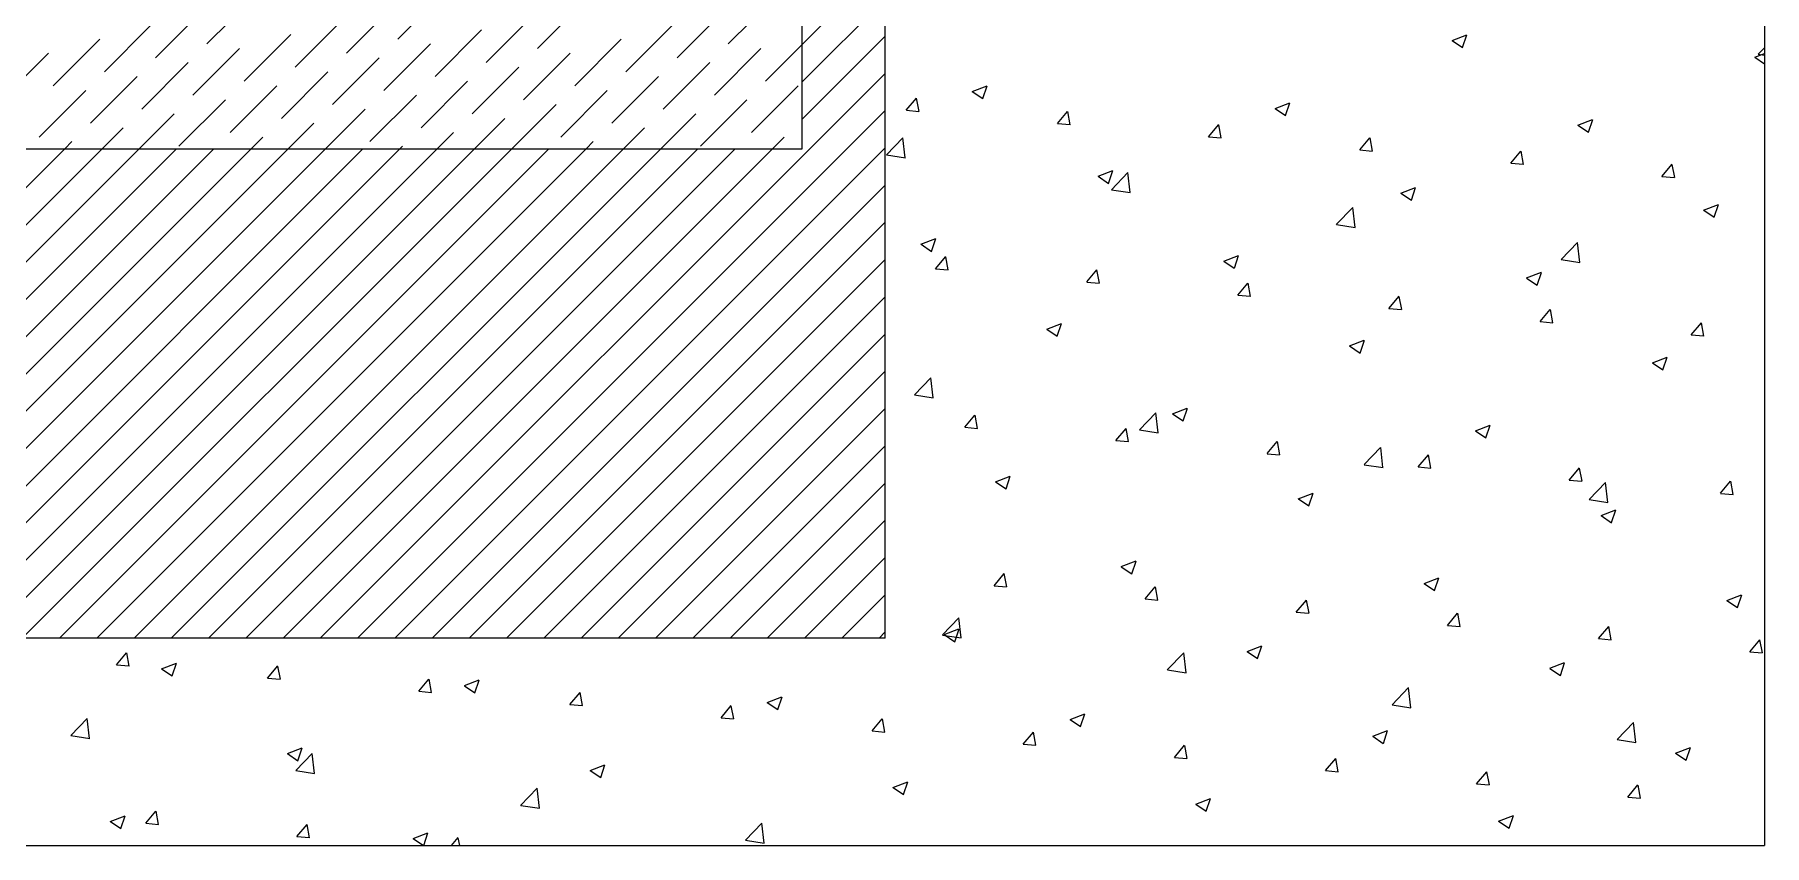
# Model space of a CAD drawing. Header units: millimetres. Extents: x 2806 to 10642, y -276 to 6064.
# Drawn here: x 8860.9 to 9069.4, y 3067.6 to 3165.4 of the extents above; entities that cross this region are included whole.
import ezdxf

# ---------------------------------------------------------------- set-up
doc = ezdxf.new("R2010")
doc.units = ezdxf.units.MM
doc.layers.get('0').update_dxf_attribs({"color": 250})

msp = doc.modelspace()

# ---------------------------------------------------------------- linework, layer by layer
for p, q in [((8953.4356346, 3151.62238441), (8953.4356346, 3276.62238441)), ((8963.4356346, 3092.62238441), (8963.4356346, 3227.62238441)), ((9069.4356346, 3227.62238441), (9069.4356346, 3067.62238441)), ((8736.4356346, 3151.62238441), (8953.4356346, 3151.62238441)), ((8963.4356346, 3092.62238441), (8804.4356346, 3092.62238441)), ((8804.4356346, 3067.62238441), (9069.4356346, 3067.62238441))]:
    msp.add_line(p, q)
at = {"linetype": 'Continuous'}
for p, q in [((8953.4356346, 3164.17918028), (8963.4356346, 3174.17918028)), ((8881.67588965, 3164.2614843), (8887.28854973, 3169.87414438)), ((8904.68779596, 3164.82275031), (8910.30045604, 3170.43541039)), ((8944.5376825, 3164.2614843), (8950.15034258, 3169.87414438)), ((8953.4356346, 3159.68905222), (8963.4356346, 3169.68905222)), ((8875.50196357, 3162.57768628), (8881.11462365, 3168.19034636)), ((8898.51386988, 3163.13895229), (8904.12652996, 3168.75161237)), ((8915.35185011, 3162.01642027), (8920.96451018, 3167.62908035)), ((8921.52577619, 3163.7002183), (8927.13843627, 3169.31287837)), ((8938.36375642, 3162.57768628), (8943.97641649, 3168.19034636)), ((8869.32803749, 3160.89388826), (8874.94069756, 3166.50654833)), ((8892.3399438, 3161.45515427), (8897.95260387, 3167.06781434)), ((8909.17792402, 3160.33262225), (8914.7905841, 3165.94528233)), ((8932.18983033, 3160.89388826), (8937.80249041, 3166.50654833)), ((8863.1541114, 3159.21009024), (8868.76677148, 3164.82275031)), ((8879.99209163, 3158.08755822), (8885.60475171, 3163.7002183)), ((8886.16601771, 3159.77135624), (8891.77867779, 3165.38401632)), ((8903.00399794, 3158.64882423), (8908.61665802, 3164.2614843)), ((8926.01590425, 3159.21009024), (8931.62856433, 3164.82275031)), ((8942.85388448, 3158.08755822), (8948.46654455, 3163.7002183)), ((8949.02781056, 3159.77135624), (8953.4356346, 3164.17918028)), ((8953.4356346, 3155.19892416), (8963.4356346, 3165.19892416)), ((9031.78906354, 3164.68396325), (9033.56753425, 3165.36665419)), ((9031.79315753, 3164.67873392), (9033.05661079, 3163.82652394)), ((9033.05864032, 3163.82679361), (9033.57365869, 3165.36169331)), ((9068.6787065, 3163.01630075), (9069.4356346, 3163.80518249)), ((8856.98018532, 3157.52629221), (8862.5928454, 3163.13895229)), ((8873.81816555, 3156.4037602), (8879.43082562, 3162.01642027)), ((8896.83007186, 3156.96502621), (8902.44273193, 3162.57768628)), ((8913.66805208, 3155.84249419), (8919.28071216, 3161.45515427)), ((8919.84197817, 3157.52629221), (8925.45463824, 3163.13895229)), ((8936.67995839, 3156.4037602), (8942.29261847, 3162.01642027)), ((9068.29220007, 3162.64970272), (9069.4356346, 3163.08862611)), ((9068.29623862, 3162.6444909), (9069.4356346, 3161.8759586)), ((9068.68253676, 3163.0089303), (9069.4356346, 3162.89212925)), ((8867.64423946, 3154.71996218), (8873.25689954, 3160.33262225)), ((8884.48221969, 3153.59743016), (8890.09487977, 3159.21009024)), ((8890.65614577, 3155.28122818), (8896.26880585, 3160.89388826)), ((8895.34922291, 3092.62238441), (8963.4356346, 3160.7087961)), ((8907.494126, 3154.15869617), (8913.10678608, 3159.77135624)), ((8930.50603231, 3154.71996218), (8936.11869239, 3160.33262225)), ((8947.34401254, 3153.59743016), (8952.95667261, 3159.21009024)), ((8973.94427846, 3158.52593245), (8975.72274917, 3159.20862339)), ((8975.21391355, 3157.66873265), (8975.72893192, 3159.20363234)), ((8861.47031338, 3153.03616415), (8867.08297346, 3158.64882423)), ((8878.30829361, 3151.91363214), (8883.92095368, 3157.52629221)), ((8901.32019992, 3152.47489815), (8906.93285999, 3158.08755822)), ((8924.33210623, 3153.03616415), (8929.9447663, 3158.64882423)), ((8941.17008646, 3151.91363214), (8946.78274653, 3157.52629221)), ((8965.99464825, 3156.2549926), (8967.21915865, 3157.71430727)), ((8967.53014002, 3156.11254168), (8967.23646221, 3157.70468311)), ((8973.94843448, 3158.52070015), (8975.21188774, 3157.66849017)), ((9010.44741499, 3156.49167192), (9012.2258857, 3157.17436287)), ((9011.71699124, 3155.63450784), (9012.23200961, 3157.16940753)), ((8873.52691782, 3151.62238441), (8877.7470276, 3155.84249419)), ((8895.97755813, 3151.62238441), (8900.75893391, 3156.4037602)), ((8899.83935097, 3092.62238441), (8963.4356346, 3156.21866804)), ((8913.93807037, 3151.62238441), (8917.59691414, 3155.28122818)), ((8918.42819843, 3151.62238441), (8923.77084022, 3156.96502621)), ((8936.38871067, 3151.62238441), (8940.60882045, 3155.84249419)), ((8965.99637534, 3156.2529671), (8967.51457606, 3156.12014175)), ((8984.21311515, 3154.66108405), (8985.43762555, 3156.12039872)), ((8985.74852386, 3154.51851325), (8985.45484605, 3156.11065468)), ((9010.45151557, 3156.48645713), (9011.71496883, 3155.63424714)), ((9046.95055153, 3154.4574114), (9048.72902224, 3155.14010234)), ((9048.22006893, 3153.60028303), (9048.7350873, 3155.13518273)), ((8869.03678976, 3151.62238441), (8871.57310152, 3154.15869617)), ((8886.99730201, 3151.62238441), (8888.41108174, 3153.03616415)), ((8891.48743007, 3151.62238441), (8894.58500783, 3154.71996218)), ((8909.44794231, 3151.62238441), (8911.42298805, 3153.59743016)), ((8931.89858261, 3151.62238441), (8934.43489436, 3154.15869617)), ((8949.85909485, 3151.62238441), (8951.27287459, 3153.03616415)), ((8963.61458083, 3150.88638667), (8965.59294861, 3152.94827104)), ((8965.87429007, 3150.53122334), (8965.59366633, 3152.9434552)), ((8984.21478398, 3154.65906288), (8985.7329847, 3154.52623752)), ((9002.43158205, 3153.0671755), (9003.65609245, 3154.52649016)), ((9002.43319262, 3153.06515865), (9003.95139334, 3152.9323333)), ((9003.9669077, 3152.92448482), (9003.67322989, 3154.51662625)), ((9020.65004895, 3151.47326694), (9021.87455935, 3152.93258161)), ((9022.18529153, 3151.33045639), (9021.89161373, 3152.92259783)), ((9046.95459666, 3154.4522141), (9048.21804992, 3153.60000412)), ((8805.5466617, 3092.62238441), (8864.5466617, 3151.62238441)), ((8810.03678976, 3092.62238441), (8869.03678976, 3151.62238441)), ((8814.52691782, 3092.62238441), (8873.52691782, 3151.62238441)), ((8819.01704588, 3092.62238441), (8878.01704588, 3151.62238441)), ((8823.50717394, 3092.62238441), (8882.50717394, 3151.62238441)), ((8827.99730201, 3092.62238441), (8886.99730201, 3151.62238441)), ((8832.48743007, 3092.62238441), (8891.48743007, 3151.62238441)), ((8836.97755813, 3092.62238441), (8895.97755813, 3151.62238441)), ((8841.46768619, 3092.62238441), (8900.46768619, 3151.62238441)), ((8845.95781425, 3092.62238441), (8904.95781425, 3151.62238441)), ((8850.44794231, 3092.62238441), (8909.44794231, 3151.62238441)), ((8854.93807037, 3092.62238441), (8913.93807037, 3151.62238441)), ((8859.42819843, 3092.62238441), (8918.42819843, 3151.62238441)), ((8863.91832649, 3092.62238441), (8922.91832649, 3151.62238441)), ((8864.5466617, 3151.62238441), (8865.39917543, 3152.47489815)), ((8868.40845455, 3092.62238441), (8927.40845455, 3151.62238441)), ((8872.89858261, 3092.62238441), (8931.89858261, 3151.62238441)), ((8877.38871067, 3092.62238441), (8936.38871067, 3151.62238441)), ((8881.87883873, 3092.62238441), (8940.87883873, 3151.62238441)), ((8886.36896679, 3092.62238441), (8945.36896679, 3151.62238441)), ((8890.85909485, 3092.62238441), (8949.85909485, 3151.62238441)), ((8904.32947903, 3092.62238441), (8963.4356346, 3151.72853998)), ((8904.95781425, 3151.62238441), (8905.24906197, 3151.91363214)), ((8927.40845455, 3151.62238441), (8928.26096828, 3152.47489815)), ((8963.6183523, 3150.87925126), (8965.87734463, 3150.5288948)), ((9020.65160126, 3151.47125443), (9022.16980198, 3151.33842908)), ((9038.86851585, 3149.87935839), (9040.09302625, 3151.33867305)), ((9040.40367537, 3149.73642797), (9040.10999757, 3151.3285694)), ((8989.10576644, 3148.2993806), (8990.88423715, 3148.98207154)), ((8990.37534216, 3147.44222207), (8990.89036053, 3148.97712176)), ((9038.8700099, 3149.87735021), (9040.38821062, 3149.74452485)), ((9057.08698275, 3148.28544984), (9058.31149315, 3149.7447645)), ((9058.62205921, 3148.14239954), (9058.3283814, 3149.73454097)), ((8908.8196071, 3092.62238441), (8963.4356346, 3147.23841192)), ((8989.10987361, 3148.29418033), (8990.37332687, 3147.44197035)), ((8990.72248492, 3146.68215388), (8992.7008527, 3148.74403825)), ((8990.72626026, 3146.67497368), (8992.98525259, 3146.32461722)), ((8992.98219831, 3146.32699655), (8992.70157458, 3148.73922841)), ((9025.60890298, 3146.26512007), (9027.38737369, 3146.94781101)), ((9026.87841985, 3145.40799726), (9027.39343823, 3146.94289695)), ((9057.08841853, 3148.28344598), (9058.60661925, 3148.15062063)), ((9025.6129547, 3146.25993731), (9026.87640796, 3145.40772732)), ((9062.11203951, 3144.23085955), (9063.89051022, 3144.91355049)), ((9063.38149755, 3143.37377245), (9063.89651592, 3144.90867215)), ((8913.30973516, 3092.62238441), (8963.4356346, 3142.74828386)), ((9017.83038901, 3142.47792108), (9019.80875679, 3144.53980545)), ((9020.09010656, 3142.12276976), (9019.80948283, 3144.53500162)), ((9062.11603578, 3144.22569428), (9063.37948904, 3143.3734843)), ((8967.76411789, 3140.10708927), (8969.5425886, 3140.78978021)), ((8969.03369309, 3139.2499363), (8969.54871146, 3140.78483599)), ((9017.83416822, 3142.4706961), (9020.09316055, 3142.12033963)), ((8967.76823165, 3140.10190354), (8969.03168491, 3139.24969356)), ((8969.51899039, 3137.14930808), (8970.74350079, 3138.60862275)), ((8971.05427369, 3137.00684447), (8970.76059589, 3138.5989859)), ((9004.26725443, 3138.07282874), (9006.04572514, 3138.75551969)), ((9005.53677078, 3137.21571149), (9006.05178915, 3138.75061118)), ((9044.9382931, 3138.27368829), (9046.91666088, 3140.33557266)), ((9047.19801481, 3137.91854297), (9046.91739108, 3140.33077483)), ((8917.79986322, 3092.62238441), (8963.4356346, 3138.2581558)), ((8969.52065794, 3137.14730281), (8971.03885866, 3137.01447746)), ((8987.73745729, 3135.55539953), (8988.96196769, 3137.01471419)), ((8989.27265753, 3135.41281604), (8988.97897972, 3137.00495747)), ((9004.27131273, 3138.06766052), (9005.53476599, 3137.21545053)), ((9040.77039096, 3136.03856822), (9042.54886167, 3136.72125916)), ((9042.03984847, 3135.18148668), (9042.55486684, 3136.71638637)), ((9044.94207618, 3138.26641852), (9047.20106851, 3137.91606205)), ((8987.73906658, 3135.55339859), (8989.2572673, 3135.42057324)), ((9005.95592419, 3133.96149097), (9007.18043459, 3135.42080564)), ((9007.49104137, 3133.81878761), (9007.19736356, 3135.41092904)), ((9040.77439382, 3136.03341749), (9042.03784708, 3135.18120751)), ((8922.28999128, 3092.62238441), (8963.4356346, 3133.76802774)), ((9005.95747522, 3133.95949436), (9007.47567594, 3133.82666901)), ((9024.17439109, 3132.36758242), (9025.39890149, 3133.82689708)), ((9024.17588385, 3132.36559014), (9025.69408457, 3132.23276479)), ((9025.7094252, 3132.22475918), (9025.4157474, 3133.81690062)), ((9042.39285799, 3130.77367387), (9043.61736839, 3132.23298853)), ((9043.92780904, 3130.63073076), (9043.63413124, 3132.22287219)), ((8982.92560588, 3129.88053742), (8984.70407659, 3130.56322836)), ((8984.1951217, 3129.02342572), (8984.71014007, 3130.55832541)), ((9042.39429249, 3130.77168592), (9043.91249321, 3130.63886057)), ((9060.61132489, 3129.17976531), (9061.83583529, 3130.63907998)), ((9062.14619288, 3129.03670233), (9061.85251507, 3130.62884376)), ((8926.78011934, 3092.62238441), (8963.4356346, 3129.27789968)), ((8982.92967077, 3129.87538372), (8984.19312403, 3129.02317374)), ((9019.42874241, 3127.84627689), (9021.20721312, 3128.52896784)), ((9020.69819939, 3126.98920091), (9021.21321776, 3128.5241006)), ((9060.61270113, 3129.17778169), (9062.13090185, 3129.04495634)), ((9019.43275186, 3127.8411407), (9020.69620512, 3126.98893071)), ((9055.93187894, 3125.81201637), (9057.71034966, 3126.49470731)), ((9057.20127708, 3124.9549761), (9057.71629546, 3126.48987579)), ((8931.2702474, 3092.62238441), (8963.4356346, 3124.78777162)), ((8966.98207151, 3121.93954142), (8968.96043929, 3124.00142579)), ((8969.24177487, 3121.58444096), (8968.96115113, 3123.99667283)), ((9055.93583295, 3125.80689767), (9057.19928621, 3124.95468769)), ((8966.98579968, 3121.93246189), (8969.24479201, 3121.58210543)), ((8935.76037546, 3092.62238441), (8963.4356346, 3120.29764356)), ((8994.0899756, 3117.73530862), (8996.06834338, 3119.797193)), ((8996.34968312, 3117.38021417), (8996.06905938, 3119.79244604)), ((8998.08709386, 3119.65398557), (8999.86556457, 3120.33667651)), ((8998.0911099, 3119.6488639), (8999.35456316, 3118.79665392)), ((8999.35655032, 3118.79691514), (8999.87156869, 3120.33181483)), ((8973.04333254, 3118.04362356), (8974.26784293, 3119.50293822)), ((8973.04494054, 3118.04163852), (8974.56314126, 3117.90881317)), ((8974.57840736, 3117.90114726), (8974.28472956, 3119.49328869)), ((8991.26179944, 3116.449715), (8992.48630983, 3117.90902967)), ((8992.7967912, 3116.30711883), (8992.50311339, 3117.89926026)), ((8994.09370764, 3117.72818431), (8996.35269997, 3117.37782785)), ((9034.59023039, 3117.61972504), (9036.36870111, 3118.30241598)), ((9034.59419099, 3117.61462088), (9035.85764425, 3116.76241089)), ((9035.85962801, 3116.76269033), (9036.37464638, 3118.29759002)), ((8940.25050352, 3092.62238441), (8963.4356346, 3115.8075155)), ((8991.26334917, 3116.4477343), (8992.78154989, 3116.31490895)), ((9009.48026634, 3114.85580645), (9010.70477673, 3116.31512111)), ((9011.01517504, 3114.7130904), (9010.72149723, 3116.30523184)), ((9021.19787969, 3113.53107583), (9023.17624747, 3115.5929602)), ((9023.45759136, 3113.17598738), (9023.17696763, 3115.58821925)), ((9009.48175781, 3114.85383008), (9010.99995853, 3114.72100472)), ((9021.2016156, 3113.52390673), (9023.46060793, 3113.17355027)), ((9027.69873324, 3113.2618979), (9028.92324363, 3114.72121256)), ((9029.23355888, 3113.11906197), (9028.93988107, 3114.71120341)), ((8944.74063158, 3092.62238441), (8963.4356346, 3111.31738744)), ((8976.74544531, 3111.46169424), (8978.52391602, 3112.14438518)), ((8976.74946794, 3111.45658711), (8978.0129212, 3110.60437712)), ((8978.01490124, 3110.60462936), (8978.52991961, 3112.13952906)), ((9027.70016645, 3113.25992585), (9029.21836717, 3113.1271005)), ((9045.91720014, 3111.66798934), (9047.14171053, 3113.12730401)), ((9045.91857509, 3111.66602163), (9047.43677581, 3111.53319628)), ((9047.45194271, 3111.52503355), (9047.15826491, 3113.11717498)), ((9048.30578378, 3109.32684304), (9050.28415156, 3111.38872741)), ((9050.56549961, 3108.97176059), (9050.28487588, 3111.38399246)), ((9064.13566703, 3110.07408079), (9065.36017743, 3111.53339545)), ((9065.67032655, 3109.93100512), (9065.37664875, 3111.52314655)), ((9013.24858184, 3109.42743371), (9015.02705256, 3110.11012466)), ((9013.25254903, 3109.42234408), (9014.51600229, 3108.5701341)), ((9014.51797893, 3108.57040456), (9015.0329973, 3110.10530425)), ((9048.30952356, 3109.31962915), (9050.56851589, 3108.96927269)), ((9064.13698373, 3110.07211741), (9065.65518445, 3109.93929205)), ((9049.75171838, 3107.39317319), (9051.53018909, 3108.07586413)), ((9049.75563011, 3107.38810106), (9051.01908337, 3106.53589107)), ((9051.02105662, 3106.53617975), (9051.53607499, 3108.07107944)), ((8949.23075964, 3092.62238441), (8963.4356346, 3106.82725938)), ((8953.7208877, 3092.62238441), (8963.4356346, 3102.33713132)), ((8991.90693329, 3101.23514239), (8993.68540401, 3101.91783333)), ((8991.91090706, 3101.23006729), (8993.17436032, 3100.37785731)), ((8993.17632985, 3100.37811878), (8993.69134823, 3101.91301848)), ((8976.56767468, 3098.93793903), (8977.79218508, 3100.3972537)), ((8976.56922313, 3098.93597423), (8978.08742385, 3098.80314888)), ((8978.10254103, 3098.79545005), (8977.80886323, 3100.38759148)), ((8994.78614158, 3097.34403048), (8996.01065198, 3098.80334514)), ((8996.32092487, 3097.20142162), (8996.02724707, 3098.79356305)), ((9028.41006983, 3099.20088186), (9030.18854054, 3099.88357281)), ((9028.41398815, 3099.19582427), (9029.67744141, 3098.34361428)), ((9029.67940755, 3098.34389398), (9030.19442592, 3099.87879367)), ((8958.21101576, 3092.62238441), (8963.4356346, 3097.84700326)), ((8994.78763177, 3097.34207001), (8996.30583249, 3097.20924466)), ((9013.00460848, 3095.75012193), (9014.22911887, 3097.20943659)), ((9014.53930871, 3095.60739319), (9014.2456309, 3097.19953463)), ((9064.91320636, 3097.16662134), (9066.69167707, 3097.84931228)), ((9064.91706924, 3097.16158124), (9066.1805225, 3096.30937126)), ((9066.18248524, 3096.30966917), (9066.69750361, 3097.84456886)), ((8970.34956219, 3092.99269617), (8972.32792998, 3095.05458054)), ((8972.60925967, 3092.63765858), (8972.32863594, 3095.04989045)), ((9013.00604041, 3095.74816579), (9014.52424113, 3095.61534044)), ((9031.22307538, 3094.15621337), (9032.44758577, 3095.61552804)), ((9032.75769255, 3094.01336476), (9032.46401474, 3095.6055062)), ((8962.70114382, 3092.62238441), (8963.4356346, 3093.35687519)), ((8970.35324706, 3092.98567253), (8972.61223939, 3092.63531606)), ((8970.56528474, 3093.04285106), (8972.34375546, 3093.725542)), ((8970.5692651, 3093.0377905), (8971.83271836, 3092.18558051)), ((8971.83468078, 3092.18583301), (8972.34969915, 3093.72073271)), ((9031.22444905, 3094.15426156), (9032.74264977, 3094.02143621)), ((9049.44154228, 3092.56230482), (9050.66605267, 3094.02161948)), ((9049.44285769, 3092.56035734), (9050.96105841, 3092.42753199)), ((9050.97607639, 3092.41933634), (9050.68239858, 3094.01147777)), ((8870.78121542, 3089.39570583), (8872.00572582, 3090.8550205)), ((8872.31637168, 3089.2539234), (8872.02269387, 3090.84606484)), ((8997.45746628, 3088.78846337), (8999.43583407, 3090.85034775)), ((8999.71716792, 3088.43343179), (8999.43654418, 3090.84566366)), ((9007.06842128, 3091.00859054), (9008.84689199, 3091.69128148)), ((9007.07234619, 3091.00354747), (9008.33579945, 3090.15133749)), ((9008.33775847, 3090.1516082), (9008.85277684, 3091.6865079)), ((9067.66000918, 3090.96839626), (9068.88451957, 3092.42771093)), ((9067.66126633, 3090.96645312), (9069.17946705, 3090.83362777)), ((9069.19446022, 3090.82530791), (9068.90078242, 3092.41744934)), ((8870.7830539, 3089.39373529), (8872.30125462, 3089.26090993)), ((8876.21736313, 3088.91908078), (8877.99583384, 3089.60177173)), ((8876.22146096, 3088.91399975), (8877.48491422, 3088.06178977)), ((8877.48687632, 3088.06199686), (8878.00189469, 3089.59689655)), ((8888.99968232, 3087.80179728), (8890.22419272, 3089.26111194)), ((8890.53475552, 3087.65989498), (8890.24107771, 3089.25203641)), ((8997.46115502, 3088.78139495), (8999.72014735, 3088.43103848)), ((9043.57155781, 3088.97433001), (9045.35002852, 3089.65702095)), ((9043.57542728, 3088.96930445), (9044.83888054, 3088.11709446)), ((9044.84083616, 3088.1173834), (9045.35585453, 3089.65228309)), ((8889.00146254, 3087.79983106), (8890.51966326, 3087.66700571)), ((8907.21814922, 3086.20788873), (8908.44265962, 3087.66720339)), ((8907.21987118, 3086.20592684), (8908.7380719, 3086.07310149)), ((8908.75313935, 3086.06586655), (8908.45946155, 3087.65800798)), ((8912.72049966, 3086.88482026), (8914.49897037, 3087.5675112)), ((8912.72454205, 3086.87975673), (8913.98799531, 3086.02754674)), ((8913.98995401, 3086.02777205), (8914.50497238, 3087.56267174)), ((9024.56537037, 3084.58423058), (9026.54373815, 3086.64611495)), ((9026.82507617, 3084.229205), (9026.54445243, 3086.64143687)), ((8925.43661612, 3084.61398017), (8926.66112652, 3086.07329484)), ((8925.43827981, 3084.61202262), (8926.95648053, 3084.47919726)), ((8926.97152319, 3084.47183812), (8926.67784539, 3086.06397955)), ((8943.65508302, 3083.02007162), (8944.87959342, 3084.47938628)), ((8945.18990703, 3082.87780969), (8944.89622922, 3084.46995113)), ((8949.22363619, 3084.85055973), (8951.00210691, 3085.53325068)), ((8949.22762314, 3084.8455137), (8950.4910764, 3083.99330372)), ((8950.4930317, 3083.99354724), (8951.00805007, 3085.52844694)), ((9024.56906298, 3084.57711737), (9026.82805531, 3084.2267609)), ((8865.28543652, 3080.86278209), (8867.2638043, 3082.92466646)), ((8867.54511148, 3080.50778336), (8867.26448774, 3082.92001523)), ((8943.65668845, 3083.01811839), (8945.17488917, 3082.88529304)), ((8961.87354992, 3081.42616306), (8963.09806032, 3082.88547773)), ((8963.40829087, 3081.28378126), (8963.11461306, 3082.8759227)), ((8985.72677273, 3082.81629921), (8987.50524344, 3083.49899015)), ((8985.73070423, 3082.81127068), (8986.99415749, 3081.95906069)), ((8986.99610939, 3081.95932243), (8987.51112776, 3083.49422213)), ((9051.67327446, 3080.37999779), (9053.65164224, 3082.44188216)), ((9053.93298441, 3080.02497821), (9053.65236068, 3082.43721008)), ((8865.28906259, 3080.85599348), (8867.54805492, 3080.50563702)), ((8961.87509709, 3081.42421417), (8963.39329781, 3081.29138882)), ((8980.09201682, 3079.83225451), (8981.31652722, 3081.29156917)), ((8981.6266747, 3079.68975284), (8981.3329969, 3081.28189427)), ((9022.22990926, 3080.78203868), (9024.00837997, 3081.46472963)), ((9022.23378532, 3080.77702765), (9023.49723858, 3079.92481767)), ((9023.49918708, 3079.92509762), (9024.01420546, 3081.45999732)), ((9051.67697094, 3080.37283979), (9053.93596327, 3080.02248332)), ((8891.37885111, 3078.69252893), (8893.15732182, 3079.37521988)), ((8891.38290009, 3078.68747994), (8892.64635335, 3077.83526995)), ((8892.39334061, 3076.6585493), (8894.37170839, 3078.72043367)), ((8892.64830493, 3077.83548628), (8893.1633233, 3079.37038597)), ((8894.65301973, 3076.30355657), (8894.37239599, 3078.71578844)), ((8980.09350573, 3079.83030995), (8981.61170645, 3079.69748459)), ((8998.31048372, 3078.23834596), (8999.53499412, 3079.69766062)), ((8998.31191437, 3078.23640572), (8999.83011509, 3078.10358037)), ((8999.84505854, 3078.09572441), (8999.55138074, 3079.68786584)), ((9016.52895062, 3076.6444374), (9017.75346102, 3078.10375207)), ((9018.06344238, 3076.50169598), (9017.76976457, 3078.09383742)), ((9058.73304579, 3078.74777816), (9060.51151651, 3079.4304691)), ((9058.73686641, 3078.74278463), (9060.00031967, 3077.89057464)), ((9060.00226478, 3077.89087282), (9060.51728315, 3079.42577251)), ((8892.39697055, 3076.6517159), (8894.65596288, 3076.30135944)), ((8927.88198764, 3076.65826841), (8929.66045836, 3077.34095935)), ((8927.88598118, 3076.65323691), (8929.14943444, 3075.80102693)), ((8929.15138262, 3075.80126147), (8929.66640099, 3077.33616116)), ((9016.53032301, 3076.6425015), (9018.04852373, 3076.50967615)), ((9034.74741752, 3075.05052885), (9035.97192792, 3076.50984351)), ((9036.28182622, 3074.90766755), (9035.98814841, 3076.49980899)), ((8919.5012447, 3072.4543165), (8921.47961248, 3074.51620087)), ((8921.76092797, 3072.09932978), (8921.48030424, 3074.51156165)), ((8964.38512418, 3074.62400788), (8966.16359489, 3075.30669883)), ((8964.38906227, 3074.61899388), (8965.65251553, 3073.7667839)), ((8965.65446031, 3073.76703666), (8966.16947869, 3075.30193636)), ((9034.74873165, 3075.04859728), (9036.26693237, 3074.91577192)), ((9052.96588442, 3073.45662029), (9054.19039482, 3074.91593496)), ((9054.50021006, 3073.31363913), (9054.20653225, 3074.90578056)), ((8874.30555757, 3070.29002131), (8875.53006796, 3071.74933597)), ((8875.84050535, 3070.14822619), (8875.54682754, 3071.74036763)), ((8919.50487851, 3072.44743832), (8921.76387084, 3072.09708186)), ((9000.88826071, 3072.58974736), (9002.66673142, 3073.2724383)), ((9000.89214336, 3072.58475086), (9002.15559662, 3071.73254087)), ((9002.15753801, 3071.73281185), (9002.67255638, 3073.26771155)), ((9052.96714029, 3073.45469305), (9054.48534101, 3073.3218677)), ((8870.03720256, 3070.50023761), (8871.81567327, 3071.18292855)), ((8870.04125813, 3070.49520314), (8871.30471139, 3069.64299316)), ((8871.30665585, 3069.64320051), (8871.82167423, 3071.1781002)), ((8874.3073365, 3070.288071), (8875.82553722, 3070.15524565)), ((8892.52402447, 3068.69611276), (8893.74853486, 3070.15542742)), ((8894.05888919, 3068.55419777), (8893.76521138, 3070.1463392)), ((8946.60914878, 3068.25008371), (8948.58751657, 3070.31196808)), ((8948.86883622, 3067.89510299), (8948.58821249, 3070.30733486)), ((9037.39139724, 3070.55548683), (9039.16986796, 3071.23817778)), ((9037.39522444, 3070.55050783), (9038.65867771, 3069.69829785)), ((9038.6606157, 3069.69858704), (9039.17563407, 3071.23348674)), ((8892.52574514, 3068.69416677), (8894.04394586, 3068.56134142)), ((8906.54033909, 3068.46597708), (8908.31880981, 3069.14866802)), ((8906.54433922, 3068.46096012), (8907.78757882, 3067.62238441)), ((8907.81423269, 3067.62238441), (8908.32475192, 3069.14387539)), ((8911.17897439, 3067.62238441), (8911.96700176, 3068.56151887)), ((8912.15512441, 3067.62238441), (8911.98359522, 3068.55231077)), ((8946.61278648, 3068.24316074), (8948.87177881, 3067.89280428))]:
    msp.add_line(p, q, dxfattribs=at)

doc.saveas('drawing.dxf')
